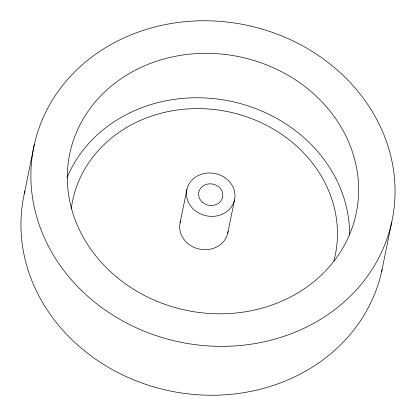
<?xml version="1.0" encoding="UTF-8"?>
<svg xmlns="http://www.w3.org/2000/svg" width="416" height="416" viewBox="0 0 416 416"><rect width="100%" height="100%" fill="white"/><g stroke="black" fill="none" stroke-linecap="round" stroke-linejoin="round"><path stroke-width="0.62" d="M24.357 193.487L34.299 144.617M180.107 222.799L186.888 189.478M227.755 233.184L234.536 199.867A24.383 21.59 11.5 0 0 202.852 173.826A24.383 21.59 11.5 0 0 194.75 210.33A24.383 21.59 11.5 0 0 234.536 199.867M381.701 271.383L391.643 222.513A182.874 161.912 11.5 0 0 154.024 27.196A182.874 161.912 11.5 0 0 93.246 300.986A182.874 161.912 11.5 0 0 391.643 222.513M382.101 269.516A182.874 161.912 11.5 0 1 167.586 390.432A182.874 161.912 11.5 0 1 24.929 191.006M66.955 177.897A146.297 129.532 11.5 0 1 229.164 100.942A146.297 129.532 11.5 0 1 349.601 234.328M71.323 208.39A134.108 118.737 11.5 0 1 227.152 111.545A134.108 118.737 11.5 0 1 333.876 260.967M228.072 231.332A24.383 21.59 11.5 0 1 199.254 249.07A24.383 21.59 11.5 0 1 180.606 220.984M202.732 202.498A12.194 10.795 11.5 0 0 222.622 197.267A12.194 10.795 11.5 0 0 206.783 184.246A12.194 10.795 11.5 0 0 202.732 202.498M117.192 277.503A146.297 129.532 11.5 0 0 355.909 214.724A146.297 129.532 11.5 0 0 165.812 58.474A146.297 129.532 11.5 0 0 117.192 277.503"/></g></svg>
